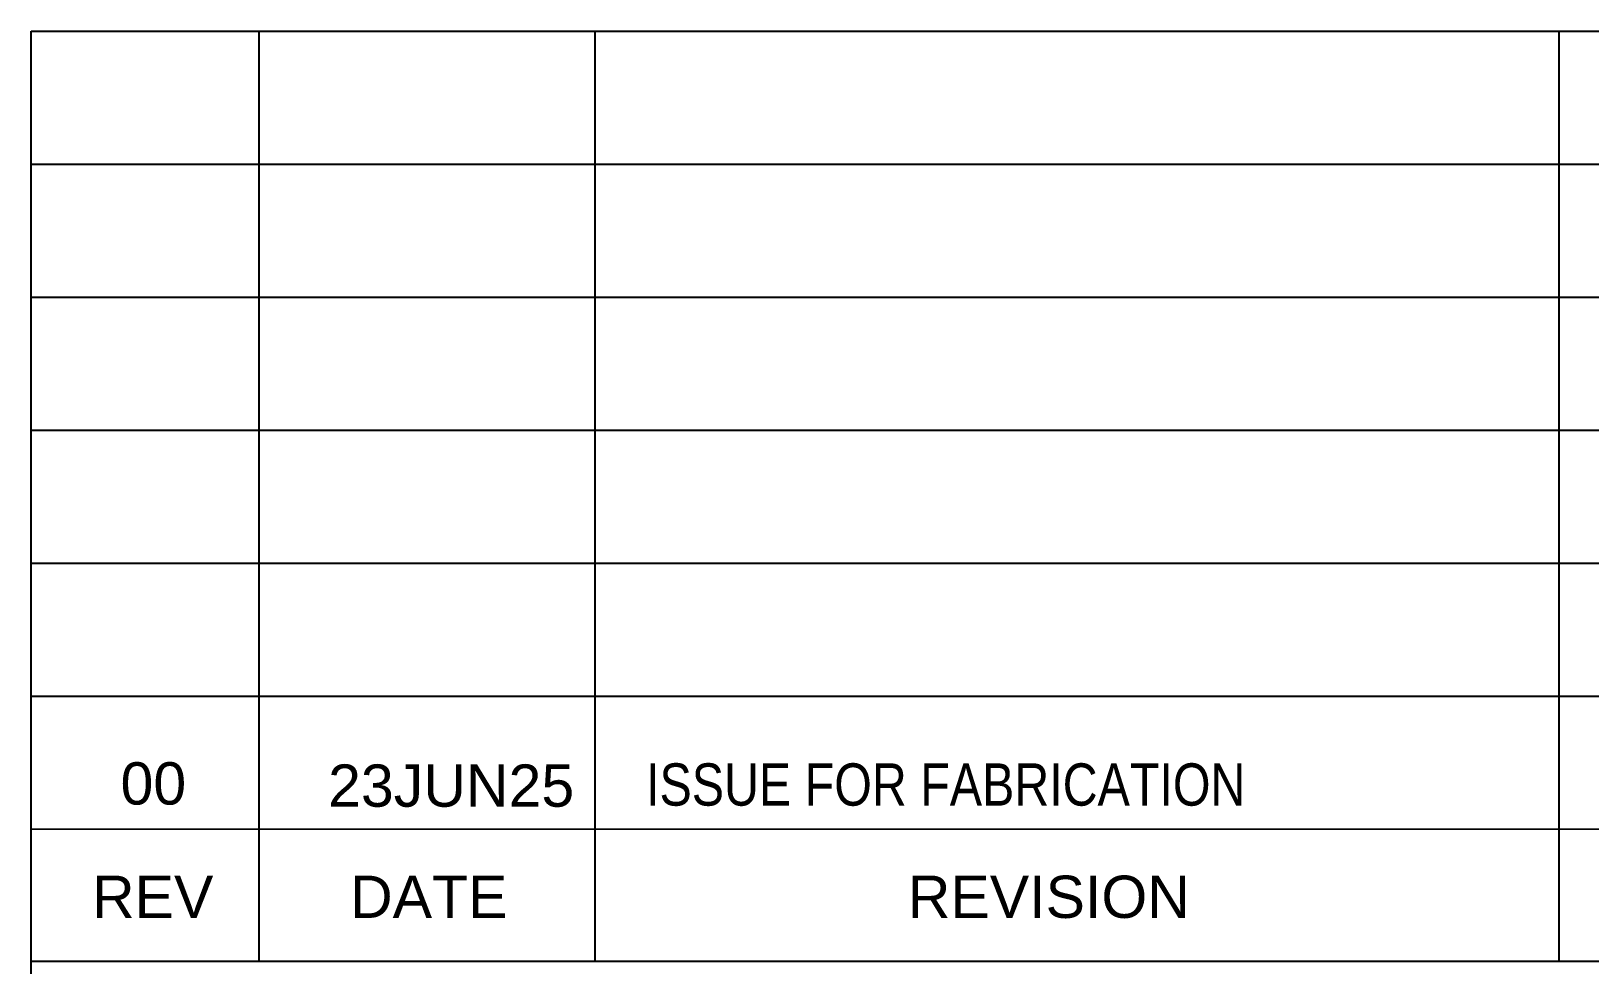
# Model space of a CAD drawing. Header units: millimetres. Extents: x -66 to 354, y -113 to 184.
# Drawn here: x 271.3 to 313.57, y 39.57 to 64.88 of the extents above; entities that cross this region are included whole.
import ezdxf

# ---------------------------------------------------------------- set-up
doc = ezdxf.new("R2010")
doc.units = ezdxf.units.MM
doc.styles.add('Arial', font='ARIAL.TTF', dxfattribs={"height": 0.2})
doc.styles.add('Arial Narrow', font='ARIALN.TTF', dxfattribs={"height": 0.2})

# ---------------------------------------------------------------- blocks, each defined once
blk = doc.blocks.new('Unknown-234527029-4381')
at = {"color": 7, "linetype": 'Continuous'}
for p, q in [((271.301, -98.157), (271.301, 64.881)), ((271.301, 64.881), (339.172, 64.881)), ((277.487, 39.65), (277.487, 64.881)), ((286.598, 39.65), (286.598, 64.881)), ((312.739, 39.65), (312.739, 64.881)), ((271.301, 61.278), (339.172, 61.278)), ((271.301, 57.673), (339.172, 57.673)), ((271.301, 54.068), (339.172, 54.068)), ((271.301, 50.463), (339.172, 50.463)), ((271.301, 46.858), (339.172, 46.858)), ((271.301, 43.255), (339.172, 43.254)), ((271.301, 39.67), (339.151, 39.67))]:
    blk.add_line(p, q, dxfattribs=at)
at = {"color": 7, "linetype": 'Continuous', "style": 'Arial'}
for s, p in [('REV', (272.951, 40.844)), ('DATE', (279.948, 40.844)), ('REVISION', (295.073, 40.844))]:
    blk.add_text(s, height=1.1461, dxfattribs=at).set_placement(p)
blk = doc.blocks.new('Unknown-234527029-4384')
at = {"color": 6}
for s, height, style, p in [('00', 1.1461, 'Arial', (273.724, 43.917)), ('23JUN25', 1.1461, 'Arial', (279.353, 43.858)), ('ISSUE FOR FABRICATION', 1.14531, 'Arial Narrow', (287.975, 43.888))]:
    blk.add_text(s, height=height, dxfattribs=dict(at, style=style)).set_placement(p)

msp = doc.modelspace()

# ---------------------------------------------------------------- block references
for name in ['Unknown-234527029-4381', 'Unknown-234527029-4384']:
    msp.add_blockref(name, (0, 0))

doc.saveas('drawing.dxf')
